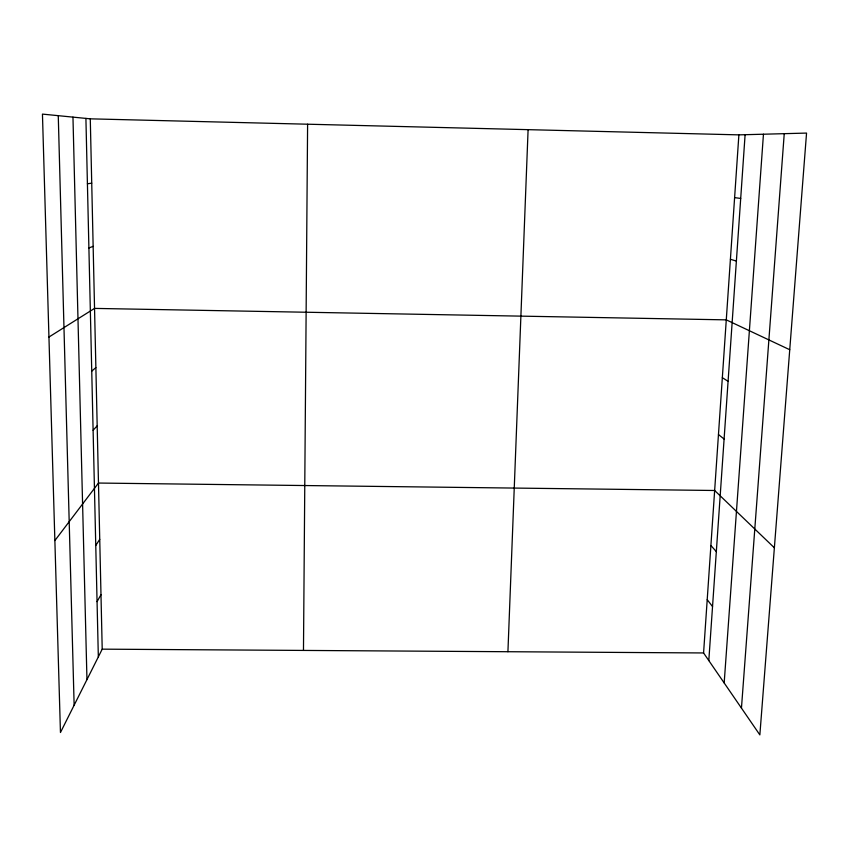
<?xml version="1.0" encoding="UTF-8"?>
<svg xmlns="http://www.w3.org/2000/svg" width="849" height="849" viewBox="0 0 849 849"><rect width="100%" height="100%" fill="white"/><g stroke="black" fill="none" stroke-linecap="round" stroke-linejoin="round"><path stroke-width="1.27" d="M303.475 650.43L307.603 124.209M507.925 651.724L528.099 129.653M703.577 652.955L738.885 134.864L806.55 133.081L759.855 734.894L703.577 652.955L102.209 649.156L60.459 732.507L42.45 114.106L90.281 118.839L738.885 134.864M708.809 660.575L745.104 134.704M724.176 682.946L763.453 134.216M741.453 708.108L784.243 133.675M97.062 601.644L100.978 594.693M95.767 545.482L99.736 539.338M54.877 540.569L98.473 483.049L714.646 490.489L774.373 547.807M93.103 430.263L97.189 425.805M91.734 371.162L95.873 367.606M48.945 337.042L94.547 308.399L726.277 319.861L789.74 349.724M88.89 247.982L93.146 246.337M87.415 183.787L91.734 183.161M734.608 197.615L740.71 198.454M730.405 259.263L736.38 261.089M722.34 377.678L728.092 381.318M718.466 434.55L724.101 439.039M710.9 545.525L716.333 551.627M707.206 599.67L712.544 606.547M58.263 115.666L74.139 705.201M72.961 117.12L86.959 679.593M90.281 118.839L102.209 649.156M85.908 118.404L98.335 656.893"/></g></svg>
